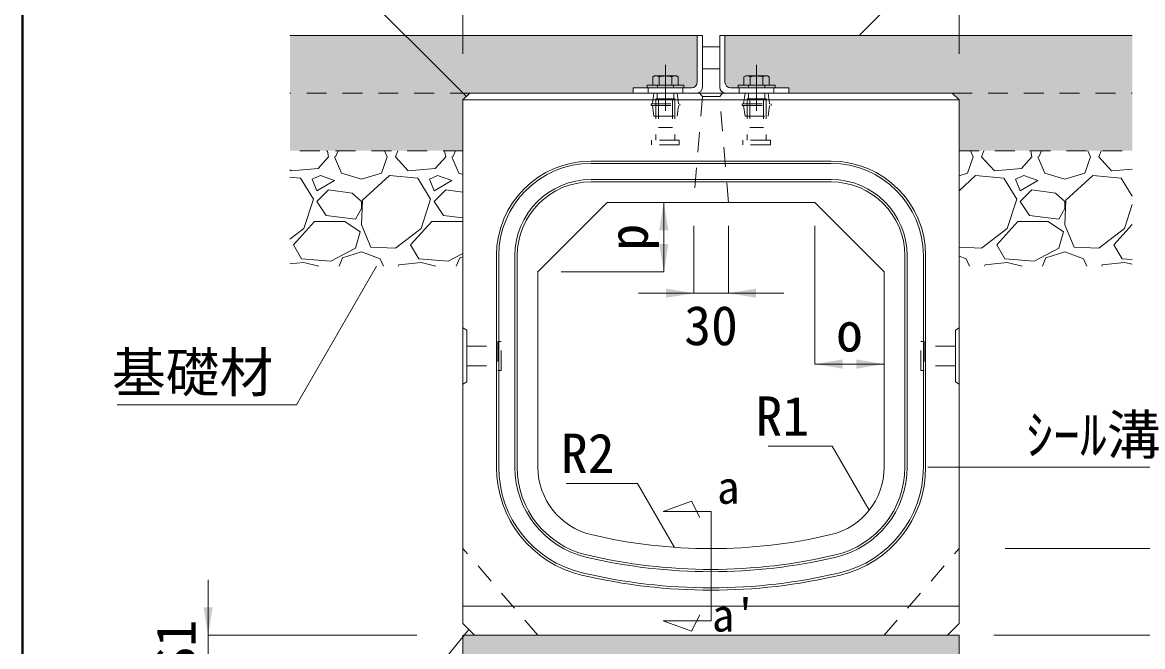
# Model space of a CAD drawing. Units: millimetres, scale not verified. Extents: x 42559 to 133118, y -58351 to -47326.
# Drawn here: x 44859 to 45830, y -51977 to -51436 of the extents above; entities that cross this region are included whole.
import ezdxf
from ezdxf.enums import TextEntityAlignment as Align

# ---------------------------------------------------------------- set-up
doc = ezdxf.new("R2010")
doc.units = ezdxf.units.MM
doc.header["$LTSCALE"] = 23
doc.linetypes.add('CHAIN', pattern=[18.5, 12, -1.5, 3.5, -1.5])
doc.linetypes.add('USER1', pattern=[1.35, 0.75, -0.6])
for name, color, linetype, lineweight in [('アングル', 191, 'Continuous', 9), ('インサート', 92, 'USER1', 9), ('ハッチング_基礎', 150, 'Continuous', 9), ('図枠', 7, 'Continuous', 5), ('寸法線', 7, 'Continuous', 13), ('引出線', 4, 'Continuous', 13), ('排水孔', 30, 'USER1', 13), ('文字', 41, 'Continuous', 13), ('本体', 2, 'Continuous', 13), ('目地', 132, 'Continuous', 5), ('舗装・基礎', 3, 'Continuous', 13)]:
    doc.layers.add(name, color=color, linetype=linetype, lineweight=lineweight)
doc.layers.add('ハッチング_モルタル', color=30, linetype='Continuous')
doc.layers.add('ハッチング_舗装', color=7, linetype='Continuous')
doc.styles.add('ＭＳ ゴシック', font='')
doc.styles.get('ＭＳ ゴシック').set_extended_font_data('MS Gothic')

# ---------------------------------------------------------------- blocks, each defined once
blk = doc.blocks.new('filled_arrow')
at = {"color": 0, "linetype": 'Continuous', "lineweight": -2}
blk.add_solid([(7.5, 1.25), (0, 0), (7.5, -1.25)], dxfattribs=at)

msp = doc.modelspace()

# ---------------------------------------------------------------- hatches: boundary and pattern name
at = {"layer": 'ハッチング_モルタル'}
msp.add_hatch(color=256, dxfattribs=at).paths.add_polyline_path([(45670.67, -51987.3), (45670.67, -51967.3), (45240.67, -51967.3), (45240.67, -51987.3)])
at = {"layer": 'ハッチング_舗装'}
for points in [[(45388.17, -51497.3), (45388.17, -51492.8), (45400.17, -51492.8), (45432.17, -51492.8), (45438.67, -51492.8, 0.41421), (45443.67, -51487.8), (45443.67, -51447.3), (45090.67, -51447.3), (45090.67, -51497.3), (45246.67, -51497.3)], [(45664.67, -51497.3), (45820.67, -51497.3), (45820.67, -51447.3), (45467.67, -51447.3), (45467.67, -51487.8, 0.41421), (45472.67, -51492.8), (45479.17, -51492.8), (45511.17, -51492.8), (45523.17, -51492.8), (45523.17, -51497.3)], [(45090.67, -51497.3), (45090.67, -51547.3), (45240.67, -51547.3), (45240.67, -51503.3), (45246.67, -51497.3)], [(45820.67, -51547.3), (45820.67, -51497.3), (45664.67, -51497.3), (45670.67, -51503.3), (45670.67, -51547.3)]]:
    msp.add_hatch(color=256, dxfattribs=at).paths.add_polyline_path(points)

# ---------------------------------------------------------------- linework, layer by layer
at = {"layer": 'アングル', "lineweight": 13}
for p, q in [((45443.67, -51447.3), (45443.67, -51487.8)), ((45448.17, -51447.3), (45443.67, -51447.3)), ((45448.17, -51447.3), (45448.17, -51492.3)), ((45463.17, -51447.3), (45463.17, -51492.3)), ((45463.17, -51447.3), (45467.67, -51447.3)), ((45467.67, -51447.3), (45467.67, -51487.8)), ((45448.17, -51457.3), (45463.17, -51457.3)), ((45448.17, -51476.3), (45463.17, -51476.3)), ((45388.17, -51492.8), (45388.17, -51497.3)), ((45438.67, -51492.8), (45388.17, -51492.8)), ((45472.67, -51492.8), (45523.17, -51492.8)), ((45523.17, -51492.8), (45523.17, -51497.3)), ((45443.17, -51497.3), (45388.17, -51497.3)), ((45468.17, -51497.3), (45523.17, -51497.3))]:
    msp.add_line(p, q, dxfattribs=at)
at = {"layer": 'アングル', "linetype": 'CHAIN'}
for p, q in [((45416.17, -51472.8), (45416.17, -51512.8)), ((45495.17, -51472.8), (45495.17, -51512.8))]:
    msp.add_line(p, q, dxfattribs=at)
at = {"layer": 'アングル', "linetype": 'USER1'}
for p, q in [((45401.17, -51492.8), (45401.17, -51497.3)), ((45431.17, -51492.8), (45431.17, -51497.3)), ((45480.17, -51492.8), (45480.17, -51497.3)), ((45510.17, -51492.8), (45510.17, -51497.3))]:
    msp.add_line(p, q, dxfattribs=at)
at = {"layer": 'アングル', "lineweight": 13}
for centre, start, end in [((45438.67, -51487.8), 270, 0), ((45443.17, -51492.3), 270, 0), ((45468.17, -51492.3), 180, 270), ((45472.67, -51487.8), 180, 270)]:
    msp.add_arc(centre, 5, start, end, dxfattribs=at)
at = {"layer": 'インサート', "linetype": 'Continuous', "lineweight": 13}
for p, q in [((45406.69, -51482.5), (45405.22, -51483.35)), ((45405.22, -51483.35), (45405.22, -51490.5)), ((45425.66, -51482.5), (45406.69, -51482.5)), ((45425.66, -51482.5), (45427.12, -51483.35)), ((45427.12, -51483.35), (45427.12, -51490.5)), ((45485.69, -51482.5), (45484.22, -51483.35)), ((45484.22, -51483.35), (45484.22, -51490.5)), ((45504.66, -51482.5), (45485.69, -51482.5)), ((45504.66, -51482.5), (45506.12, -51483.35)), ((45506.12, -51483.35), (45506.12, -51490.5)), ((45427.12, -51490.5), (45405.22, -51490.5)), ((45506.12, -51490.5), (45484.22, -51490.5))]:
    msp.add_line(p, q, dxfattribs=at)
at = {"layer": 'インサート', "linetype": 'Continuous', "lineweight": 5}
for p, q in [((45410.7, -51483.35), (45410.7, -51490.5)), ((45421.65, -51483.35), (45421.65, -51490.5)), ((45489.7, -51483.35), (45489.7, -51490.5)), ((45500.65, -51483.35), (45500.65, -51490.5))]:
    msp.add_line(p, q, dxfattribs=at)
at = {"layer": 'インサート', "linetype": 'Continuous'}
for p, q in [((45432.17, -51490.5), (45400.17, -51490.5)), ((45400.17, -51490.5), (45400.17, -51492.8)), ((45432.17, -51492.8), (45400.17, -51492.8)), ((45432.17, -51490.5), (45432.17, -51492.8)), ((45511.17, -51490.5), (45479.17, -51490.5)), ((45479.17, -51490.5), (45479.17, -51492.8)), ((45511.17, -51492.8), (45479.17, -51492.8)), ((45511.17, -51490.5), (45511.17, -51492.8))]:
    msp.add_line(p, q, dxfattribs=at)
at = {"layer": 'インサート'}
for p, q in [((45409.17, -51490.5), (45409.17, -51492.8)), ((45423.17, -51490.5), (45423.17, -51492.8)), ((45488.17, -51490.5), (45488.17, -51492.8)), ((45502.17, -51490.5), (45502.17, -51492.8)), ((45404.92, -51506.55), (45406.17, -51497.3)), ((45406.17, -51497.3), (45426.17, -51497.3)), ((45407.92, -51502.3), (45424.42, -51502.3)), ((45407.92, -51502.3), (45407.92, -51538.3)), ((45409.05, -51497.3), (45409.05, -51502.3)), ((45410.17, -51502.3), (45410.17, -51527.3)), ((45422.17, -51502.3), (45422.17, -51527.3)), ((45423.3, -51497.3), (45423.3, -51502.3)), ((45424.42, -51502.3), (45424.42, -51538.3)), ((45427.42, -51506.55), (45426.17, -51497.3)), ((45483.92, -51506.55), (45485.17, -51497.3)), ((45485.17, -51497.3), (45505.17, -51497.3)), ((45486.92, -51502.3), (45503.42, -51502.3)), ((45486.92, -51502.3), (45486.92, -51538.3)), ((45488.05, -51497.3), (45488.05, -51502.3)), ((45489.17, -51502.3), (45489.17, -51527.3)), ((45501.17, -51502.3), (45501.17, -51527.3)), ((45502.3, -51497.3), (45502.3, -51502.3)), ((45503.42, -51502.3), (45503.42, -51538.3)), ((45506.42, -51506.55), (45505.17, -51497.3)), ((45403.67, -51506.55), (45428.67, -51506.55)), ((45403.67, -51506.55), (45403.67, -51508.05)), ((45403.67, -51508.05), (45428.67, -51508.05)), ((45404.92, -51508.05), (45406.17, -51517.3)), ((45427.42, -51508.05), (45426.17, -51517.3)), ((45428.67, -51506.55), (45428.67, -51508.05)), ((45482.67, -51506.55), (45507.67, -51506.55)), ((45482.67, -51506.55), (45482.67, -51508.05)), ((45482.67, -51508.05), (45507.67, -51508.05)), ((45483.92, -51508.05), (45485.17, -51517.3)), ((45506.42, -51508.05), (45505.17, -51517.3)), ((45507.67, -51506.55), (45507.67, -51508.05)), ((45406.17, -51517.3), (45426.17, -51517.3)), ((45485.17, -51517.3), (45505.17, -51517.3)), ((45410.17, -51527.3), (45422.17, -51527.3)), ((45489.17, -51527.3), (45501.17, -51527.3)), ((45404.17, -51542.3), (45404.17, -51538.3)), ((45428.17, -51538.3), (45404.17, -51538.3)), ((45428.17, -51542.3), (45404.17, -51542.3)), ((45428.17, -51538.3), (45428.17, -51542.3)), ((45483.17, -51542.3), (45483.17, -51538.3)), ((45507.17, -51538.3), (45483.17, -51538.3)), ((45507.17, -51542.3), (45483.17, -51542.3)), ((45507.17, -51538.3), (45507.17, -51542.3)), ((45243.87, -51716.8), (45270.87, -51716.8)), ((45243.87, -51716.8), (45243.87, -51733.8)), ((45273.87, -51712.8), (45270.87, -51712.8)), ((45270.87, -51712.8), (45270.87, -51737.8)), ((45273.87, -51737.8), (45273.87, -51712.8)), ((45637.47, -51712.8), (45640.47, -51712.8)), ((45637.47, -51737.8), (45637.47, -51712.8)), ((45640.47, -51712.8), (45640.47, -51737.8)), ((45667.47, -51716.8), (45640.47, -51716.8)), ((45667.47, -51716.8), (45667.47, -51733.8)), ((45243.87, -51733.8), (45270.87, -51733.8)), ((45270.87, -51737.8), (45273.87, -51737.8)), ((45640.47, -51737.8), (45637.47, -51737.8)), ((45667.47, -51733.8), (45640.47, -51733.8))]:
    msp.add_line(p, q, dxfattribs=at)
at = {"layer": 'インサート', "linetype": 'Continuous', "lineweight": 5}
for centre, radius, start, end in [((45407.96, -51487.35), 4.85, 55.61575, 124.38425), ((45416.17, -51500.62), 18.12, 72.41205, 107.58795), ((45424.39, -51487.35), 4.85, 55.61575, 124.38425), ((45486.96, -51487.35), 4.85, 55.61575, 124.38425), ((45495.17, -51500.62), 18.12, 72.41205, 107.58795), ((45503.39, -51487.35), 4.85, 55.61575, 124.38425)]:
    msp.add_arc(centre, radius, start, end, dxfattribs=at)
at = {"layer": 'ハッチング_基礎'}
for p, q in [((45124.18, -51552.68), (45115.04, -51562.84)), ((45123.16, -51547.6), (45121.99, -51547.3)), ((45124.18, -51552.68), (45123.16, -51547.6)), ((45129.26, -51552.68), (45135.36, -51566.9)), ((45130.28, -51552.68), (45132.58, -51547.3)), ((45169.9, -51566.9), (45174.98, -51552.68)), ((45172.5, -51547.3), (45174.98, -51552.68)), ((45182.09, -51552.68), (45184.11, -51547.3)), ((45193.27, -51564.87), (45182.09, -51552.68)), ((45225.78, -51552.68), (45216.64, -51562.84)), ((45224.76, -51547.6), (45223.59, -51547.3)), ((45225.78, -51552.68), (45224.76, -51547.6)), ((45230.86, -51552.68), (45236.96, -51566.9)), ((45231.88, -51552.68), (45234.18, -51547.3)), ((45677.9, -51566.9), (45682.98, -51552.68)), ((45680.5, -51547.3), (45682.98, -51552.68)), ((45690.09, -51552.68), (45692.11, -51547.3)), ((45701.27, -51564.87), (45690.09, -51552.68)), ((45733.78, -51552.68), (45724.64, -51562.84)), ((45732.76, -51547.6), (45731.59, -51547.3)), ((45733.78, -51552.68), (45732.76, -51547.6)), ((45738.86, -51552.68), (45744.96, -51566.9)), ((45739.88, -51552.68), (45742.18, -51547.3)), ((45779.5, -51566.9), (45784.58, -51552.68)), ((45782.1, -51547.3), (45784.58, -51552.68)), ((45791.69, -51552.68), (45793.71, -51547.3)), ((45802.87, -51564.87), (45791.69, -51552.68)), ((45091.67, -51564.87), (45090.67, -51563.79)), ((45115.04, -51562.84), (45091.67, -51564.87)), ((45216.64, -51562.84), (45193.27, -51564.87)), ((45724.64, -51562.84), (45701.27, -51564.87)), ((45820.67, -51563.32), (45802.87, -51564.87)), ((45099.8, -51570.97), (45090.67, -51570.2)), ((45110.97, -51589.25), (45099.8, -51570.97)), ((45117.07, -51568.93), (45109.96, -51571.98)), ((45109.96, -51571.98), (45114.02, -51582.14)), ((45114.02, -51582.14), (45129.26, -51573)), ((45129.26, -51573), (45117.07, -51568.93)), ((45135.36, -51566.9), (45152.63, -51571.98)), ((45152.63, -51571.98), (45169.9, -51566.9)), ((45177.01, -51568.93), (45153.64, -51590.27)), ((45201.4, -51570.97), (45177.01, -51568.93)), ((45212.57, -51589.25), (45201.4, -51570.97)), ((45218.67, -51568.93), (45211.56, -51571.98)), ((45211.56, -51571.98), (45215.62, -51582.14)), ((45215.62, -51582.14), (45230.86, -51573)), ((45230.86, -51573), (45218.67, -51568.93)), ((45236.96, -51566.9), (45240.67, -51567.99)), ((45670.67, -51569.03), (45677.9, -51566.9)), ((45685.01, -51568.93), (45670.67, -51582.02)), ((45709.4, -51570.97), (45685.01, -51568.93)), ((45720.57, -51589.25), (45709.4, -51570.97)), ((45726.67, -51568.93), (45719.56, -51571.98)), ((45719.56, -51571.98), (45723.62, -51582.14)), ((45723.62, -51582.14), (45738.86, -51573)), ((45738.86, -51573), (45726.67, -51568.93)), ((45744.96, -51566.9), (45762.23, -51571.98)), ((45762.23, -51571.98), (45779.5, -51566.9)), ((45786.61, -51568.93), (45763.24, -51590.27)), ((45811, -51570.97), (45786.61, -51568.93)), ((45820.67, -51586.8), (45811, -51570.97)), ((45124.18, -51581.13), (45114.02, -51591.29)), ((45144.5, -51584.17), (45124.18, -51581.13)), ((45152.63, -51591.29), (45144.5, -51584.17)), ((45225.78, -51581.13), (45215.62, -51591.29)), ((45240.67, -51583.36), (45225.78, -51581.13)), ((45733.78, -51581.13), (45723.62, -51591.29)), ((45754.1, -51584.17), (45733.78, -51581.13)), ((45762.23, -51591.29), (45754.1, -51584.17)), ((45102.84, -51614.65), (45110.97, -51589.25)), ((45114.02, -51591.29), (45122.15, -51603.48)), ((45153.64, -51590.27), (45152.63, -51611.61)), ((45152.63, -51597.38), (45152.63, -51591.29)), ((45204.44, -51614.65), (45212.57, -51589.25)), ((45215.62, -51591.29), (45223.75, -51603.48)), ((45712.44, -51614.65), (45720.57, -51589.25)), ((45723.62, -51591.29), (45731.75, -51603.48)), ((45763.24, -51590.27), (45762.23, -51611.61)), ((45762.23, -51597.38), (45762.23, -51591.29)), ((45122.15, -51603.48), (45147.55, -51606.53)), ((45147.55, -51606.53), (45152.63, -51597.38)), ((45223.75, -51603.48), (45240.67, -51605.51)), ((45731.75, -51603.48), (45757.15, -51606.53)), ((45757.15, -51606.53), (45762.23, -51597.38)), ((45814.04, -51614.65), (45820.67, -51593.93)), ((45093.7, -51628.88), (45111.99, -51608.56)), ((45111.99, -51608.56), (45138.4, -51608.56)), ((45138.4, -51608.56), (45151.61, -51617.7)), ((45152.63, -51611.61), (45160.76, -51630.91)), ((45195.3, -51628.88), (45213.59, -51608.56)), ((45213.59, -51608.56), (45240, -51608.56)), ((45240, -51608.56), (45240.67, -51609.02)), ((45703.3, -51628.88), (45721.59, -51608.56)), ((45721.59, -51608.56), (45748, -51608.56)), ((45748, -51608.56), (45761.21, -51617.7)), ((45762.23, -51611.61), (45770.36, -51630.91)), ((45804.9, -51628.88), (45820.67, -51611.35)), ((45090.67, -51624.06), (45102.84, -51614.65)), ((45151.61, -51617.7), (45147.55, -51631.93)), ((45182.09, -51631.93), (45204.44, -51614.65)), ((45690.09, -51631.93), (45712.44, -51614.65)), ((45761.21, -51617.7), (45757.15, -51631.93)), ((45791.69, -51631.93), (45814.04, -51614.65)), ((45100.81, -51641.07), (45093.7, -51628.88)), ((45147.55, -51631.92), (45126.21, -51643.1)), ((45160.76, -51630.91), (45182.09, -51631.93)), ((45202.41, -51641.07), (45195.3, -51628.88)), ((45670.67, -51631), (45690.09, -51631.93)), ((45710.41, -51641.07), (45703.3, -51628.88)), ((45757.15, -51631.92), (45735.81, -51643.1)), ((45770.36, -51630.91), (45791.69, -51631.93)), ((45812.01, -51641.07), (45804.9, -51628.88)), ((45126.21, -51643.1), (45100.81, -51641.07)), ((45133.26, -51647.3), (45136.37, -51640.05)), ((45136.37, -51640.05), (45152.63, -51634.97)), ((45152.63, -51634.97), (45168.88, -51641.07)), ((45168.88, -51641.07), (45171.76, -51647.3)), ((45227.81, -51643.1), (45202.41, -51641.07)), ((45240.67, -51636.36), (45227.81, -51643.1)), ((45234.86, -51647.3), (45237.97, -51640.05)), ((45237.97, -51640.05), (45240.67, -51639.21)), ((45670.67, -51638.74), (45676.88, -51641.07)), ((45676.88, -51641.07), (45679.76, -51647.3)), ((45735.81, -51643.1), (45710.41, -51641.07)), ((45742.86, -51647.3), (45745.97, -51640.05)), ((45745.97, -51640.05), (45762.23, -51634.97)), ((45762.23, -51634.97), (45778.48, -51641.07)), ((45778.48, -51641.07), (45781.36, -51647.3)), ((45820.67, -51641.76), (45812.01, -51641.07)), ((45102.84, -51644.12), (45090.67, -51645.4)), ((45115.59, -51647.3), (45102.84, -51644.12)), ((45184.71, -51647.3), (45185.14, -51646.15)), ((45204.44, -51644.12), (45185.14, -51646.15)), ((45217.19, -51647.3), (45204.44, -51644.12)), ((45692.71, -51647.3), (45693.14, -51646.15)), ((45712.44, -51644.12), (45693.14, -51646.15)), ((45725.19, -51647.3), (45712.44, -51644.12)), ((45794.31, -51647.3), (45794.74, -51646.15)), ((45814.04, -51644.12), (45794.74, -51646.15)), ((45820.67, -51645.77), (45814.04, -51644.12))]:
    msp.add_line(p, q, dxfattribs=at)
at = {"layer": '図枠', "lineweight": 40}
msp.add_line((44858.8, -49581.45), (44858.8, -55121.45), dxfattribs=at)
at = {"layer": '寸法線'}
for p, q in [((45240.67, -51463.3), (45240.67, -51253.28)), ((45670.67, -51463.3), (45670.67, -51253.28)), ((45385.67, -51592.3), (45414.73, -51592.3)), ((45414.73, -51592.3), (45414.73, -51652.3)), ((45440.67, -51612.3), (45440.67, -51670.84)), ((45470.67, -51612.3), (45470.67, -51670.84)), ((45545.67, -51612.3), (45545.67, -51732.3)), ((45325.67, -51652.3), (45414.73, -51652.3)), ((45392.67, -51670.84), (45518.67, -51670.84)), ((45605.67, -51672.3), (45605.67, -51732.3)), ((45545.67, -51732.3), (45605.67, -51732.3)), ((45710.67, -51892.3), (45972.7, -51892.3)), ((45710.67, -51892.3), (45972.7, -51892.3)), ((45019.76, -51919.3), (45019.76, -52035.3)), ((45200.67, -51967.3), (45019.76, -51967.3)), ((45700.67, -51967.3), (45972.7, -51967.3)), ((45700.67, -51967.3), (46042.7, -51967.3))]:
    msp.add_line(p, q, dxfattribs=at)
at = {"layer": '引出線'}
for points in [[(45584.04, -51447.3), (45724.8, -51306.55), (46019.64, -51306.55)], [(45243.67, -51500.3), (45141.63, -51398.26), (45079.23, -51398.26)], [(45165.67, -51647.3), (45096.26, -51767.54), (44941.03, -51767.54)], [(45592.74, -51858.99), (45560.72, -51803.52), (45505.27, -51803.52)], [(45643.67, -51821.78), (45708.78, -51821.78), (45841.53, -51821.78)], [(45424.09, -51891.19), (45392.06, -51835.73), (45330.03, -51835.73)], [(45245.67, -51962.3), (45091.12, -52152.75), (45034.2, -52152.75)]]:
    msp.add_lwpolyline(points, dxfattribs=at)
at = {"layer": '排水孔', "lineweight": 15}
for p, q in [((45448.17, -51500.3), (45440.67, -51592.3)), ((45445.67, -51497.3), (45448.17, -51500.3)), ((45448.17, -51500.3), (45463.17, -51500.3)), ((45463.17, -51500.3), (45465.67, -51497.3)), ((45470.67, -51592.3), (45463.17, -51500.3))]:
    msp.add_line(p, q, dxfattribs=at)
at = {"layer": '文字'}
for p, q in [((45414.04, -51860.25), (45438.79, -51851.05)), ((45438.79, -51851.05), (45445.95, -51865.37)), ((45455.67, -51860.25), (45414.04, -51860.25)), ((45438.79, -51964), (45445.95, -51949.68)), ((45414.04, -51954.8), (45438.79, -51964)), ((45455.67, -51954.8), (45414.04, -51954.8))]:
    msp.add_line(p, q, dxfattribs=at)
at = {"layer": '文字', "linetype": 'CHAIN'}
msp.add_line((45455.67, -51860.25), (45455.67, -51954.8), dxfattribs=at)
at = {"layer": '本体'}
for p, q in [((45240.67, -51503.3), (45246.67, -51497.3)), ((45240.67, -51503.3), (45240.67, -51957.3)), ((45246.67, -51497.3), (45664.67, -51497.3)), ((45664.67, -51497.3), (45670.67, -51503.3)), ((45670.67, -51503.3), (45670.67, -51957.3)), ((45305.67, -51652.3), (45365.67, -51592.3)), ((45365.67, -51592.3), (45545.67, -51592.3)), ((45545.67, -51592.3), (45605.67, -51652.3)), ((45305.67, -51652.3), (45305.67, -51821.78)), ((45605.67, -51652.3), (45605.67, -51821.78)), ((45240.67, -51957.3), (45250.67, -51967.3)), ((45660.67, -51967.3), (45670.67, -51957.3)), ((45250.67, -51967.3), (45660.67, -51967.3))]:
    msp.add_line(p, q, dxfattribs=at)
at = {"layer": '本体', "lineweight": 5}
msp.add_line((45240.67, -51503.3), (45670.67, -51503.3), dxfattribs=at)
at = {"layer": '本体', "lineweight": 9}
for p, q in [((45240.67, -51700.8), (45243.87, -51702.8)), ((45243.87, -51702.8), (45243.87, -51747.8)), ((45670.67, -51700.8), (45667.47, -51702.8)), ((45667.47, -51702.8), (45667.47, -51747.8)), ((45243.87, -51747.8), (45240.67, -51749.8)), ((45667.47, -51747.8), (45670.67, -51749.8)), ((45240.67, -51942.3), (45670.67, -51942.3))]:
    msp.add_line(p, q, dxfattribs=at)
at = {"layer": '本体', "linetype": 'USER1', "lineweight": 9}
for p, q in [((45305.67, -51967.3), (45240.67, -51892.3)), ((45605.67, -51967.3), (45670.67, -51892.3))]:
    msp.add_line(p, q, dxfattribs=at)
at = {"layer": '本体'}
for centre, radius, start, end in [((45365.67, -51821.78), 60, 180, 256.65764), ((45545.67, -51821.78), 60, 283.34236, 0), ((45455.67, -51442.3), 450, 256.65764, 283.34236)]:
    msp.add_arc(centre, radius, start, end, dxfattribs=at)
at = {"layer": '目地'}
for p, q in [((45559.67, -51556.3), (45351.67, -51556.3)), ((45559.67, -51558.3), (45351.67, -51558.3)), ((45559.67, -51572.3), (45351.67, -51572.3)), ((45559.67, -51574.3), (45351.67, -51574.3)), ((45269.67, -51638.3), (45269.67, -51821.78)), ((45271.67, -51638.3), (45271.67, -51821.78)), ((45285.67, -51638.3), (45285.67, -51821.78)), ((45287.67, -51638.3), (45287.67, -51821.78)), ((45623.67, -51821.78), (45623.67, -51638.3)), ((45625.67, -51821.78), (45625.67, -51638.3)), ((45639.67, -51821.78), (45639.67, -51638.3)), ((45641.67, -51821.78), (45641.67, -51638.3))]:
    msp.add_line(p, q, dxfattribs=at)
for centre, radius, start, end in [((45351.67, -51638.3), 82, 90, 180), ((45351.67, -51638.3), 80, 90, 180), ((45559.67, -51638.3), 82, 0, 90), ((45559.67, -51638.3), 80, 0, 90), ((45351.67, -51638.3), 66, 90, 180), ((45351.67, -51638.3), 64, 90, 180), ((45559.67, -51638.3), 66, 0, 90), ((45559.67, -51638.3), 64, 0, 90), ((45365.67, -51821.78), 96, 180, 256.65764), ((45365.67, -51821.78), 94, 180, 256.65764), ((45365.67, -51821.78), 80, 180, 256.65764), ((45365.67, -51821.78), 78, 180, 256.65764), ((45545.67, -51821.78), 78, 283.34236, 0), ((45545.67, -51821.78), 80, 283.34236, 0), ((45545.67, -51821.78), 94, 283.34236, 0), ((45545.67, -51821.78), 96, 283.34236, 0), ((45455.67, -51442.3), 470, 256.65764, 283.34236), ((45455.67, -51442.3), 468, 256.65764, 283.34236), ((45455.67, -51442.3), 484, 256.65764, 283.34236), ((45455.67, -51442.3), 486, 256.65764, 283.34236)]:
    msp.add_arc(centre, radius, start, end, dxfattribs=at)
at = {"layer": '舗装・基礎'}
for p, q in [((45443.67, -51447.3), (45090.67, -51447.3)), ((45467.67, -51447.3), (45820.67, -51447.3)), ((45670.67, -51967.3), (45240.67, -51967.3)), ((45240.67, -51967.3), (45240.67, -51987.3)), ((45670.67, -51967.3), (45670.67, -51987.3))]:
    msp.add_line(p, q, dxfattribs=at)
at = {"layer": '舗装・基礎', "linetype": 'USER1'}
for p, q in [((45246.67, -51497.3), (45090.67, -51497.3)), ((45664.67, -51497.3), (45820.67, -51497.3)), ((45240.67, -51547.3), (45090.67, -51547.3)), ((45670.67, -51547.3), (45820.67, -51547.3))]:
    msp.add_line(p, q, dxfattribs=at)

# ---------------------------------------------------------------- block references
at = {"layer": '寸法線', "xscale": 3.2, "yscale": 3.2}
for p, rotation in [((45414.73, -51592.3), 270), ((45414.73, -51652.3), 90), ((45440.67, -51670.84), 180), ((45605.67, -51732.3), 180), ((45019.76, -51967.3), 90)]:
    msp.add_blockref('filled_arrow', p, dxfattribs=dict(at, rotation=rotation))
for p in [(45470.67, -51670.84), (45545.67, -51732.3)]:
    msp.add_blockref('filled_arrow', p, dxfattribs=at)
at = {"layer": '引出線', "xscale": 0.16, "yscale": 0.16}
for p, rotation in [((45584.04, -51447.3), 45), ((45243.67, -51500.3), 135), ((45165.67, -51647.3), 240), ((45592.74, -51858.99), 120), ((45424.09, -51891.19), 120), ((45245.67, -51962.3), 230.9)]:
    msp.add_blockref('filled_arrow', p, dxfattribs=dict(at, rotation=rotation))
msp.add_blockref('filled_arrow', (45643.67, -51821.78), dxfattribs=at)

# ---------------------------------------------------------------- texts
at = {"layer": '寸法線', "style": 'ＭＳ ゴシック'}
for s, p in [('p', (45383.72, -51622.3)), ('S1', (44991.76, -51977.3))]:
    msp.add_text(s, height=34.18, rotation=90, dxfattribs=at).set_placement(p, align=Align.MIDDLE_CENTER)
for s, p in [('30', (45455.67, -51698.84)), ('o', (45575.67, -51704.3))]:
    msp.add_text(s, height=34.18, dxfattribs=at).set_placement(p, align=Align.MIDDLE_CENTER)
at = {"layer": '引出線', "style": 'ＭＳ ゴシック'}
for s, p in [('基礎材', (45076.26, -51722.33)), ('R1', (45540.72, -51760.32)), ('R2', (45372.06, -51792.53))]:
    msp.add_text(s, height=34.18, dxfattribs=at).set_placement(p, align=Align.TOP_RIGHT)
msp.add_text('ｼｰﾙ溝', height=34.18, dxfattribs=at).set_placement((45728.78, -51776.57), align=Align.TOP_LEFT)
at = {"layer": '文字', "style": 'ＭＳ ゴシック'}
for s, p in [('a', (45470.59, -51839.15)), ("a'", (45475.79, -51949.95))]:
    msp.add_text(s, height=28.48, dxfattribs=at).set_placement(p, align=Align.MIDDLE_CENTER)

doc.saveas('drawing.dxf')
